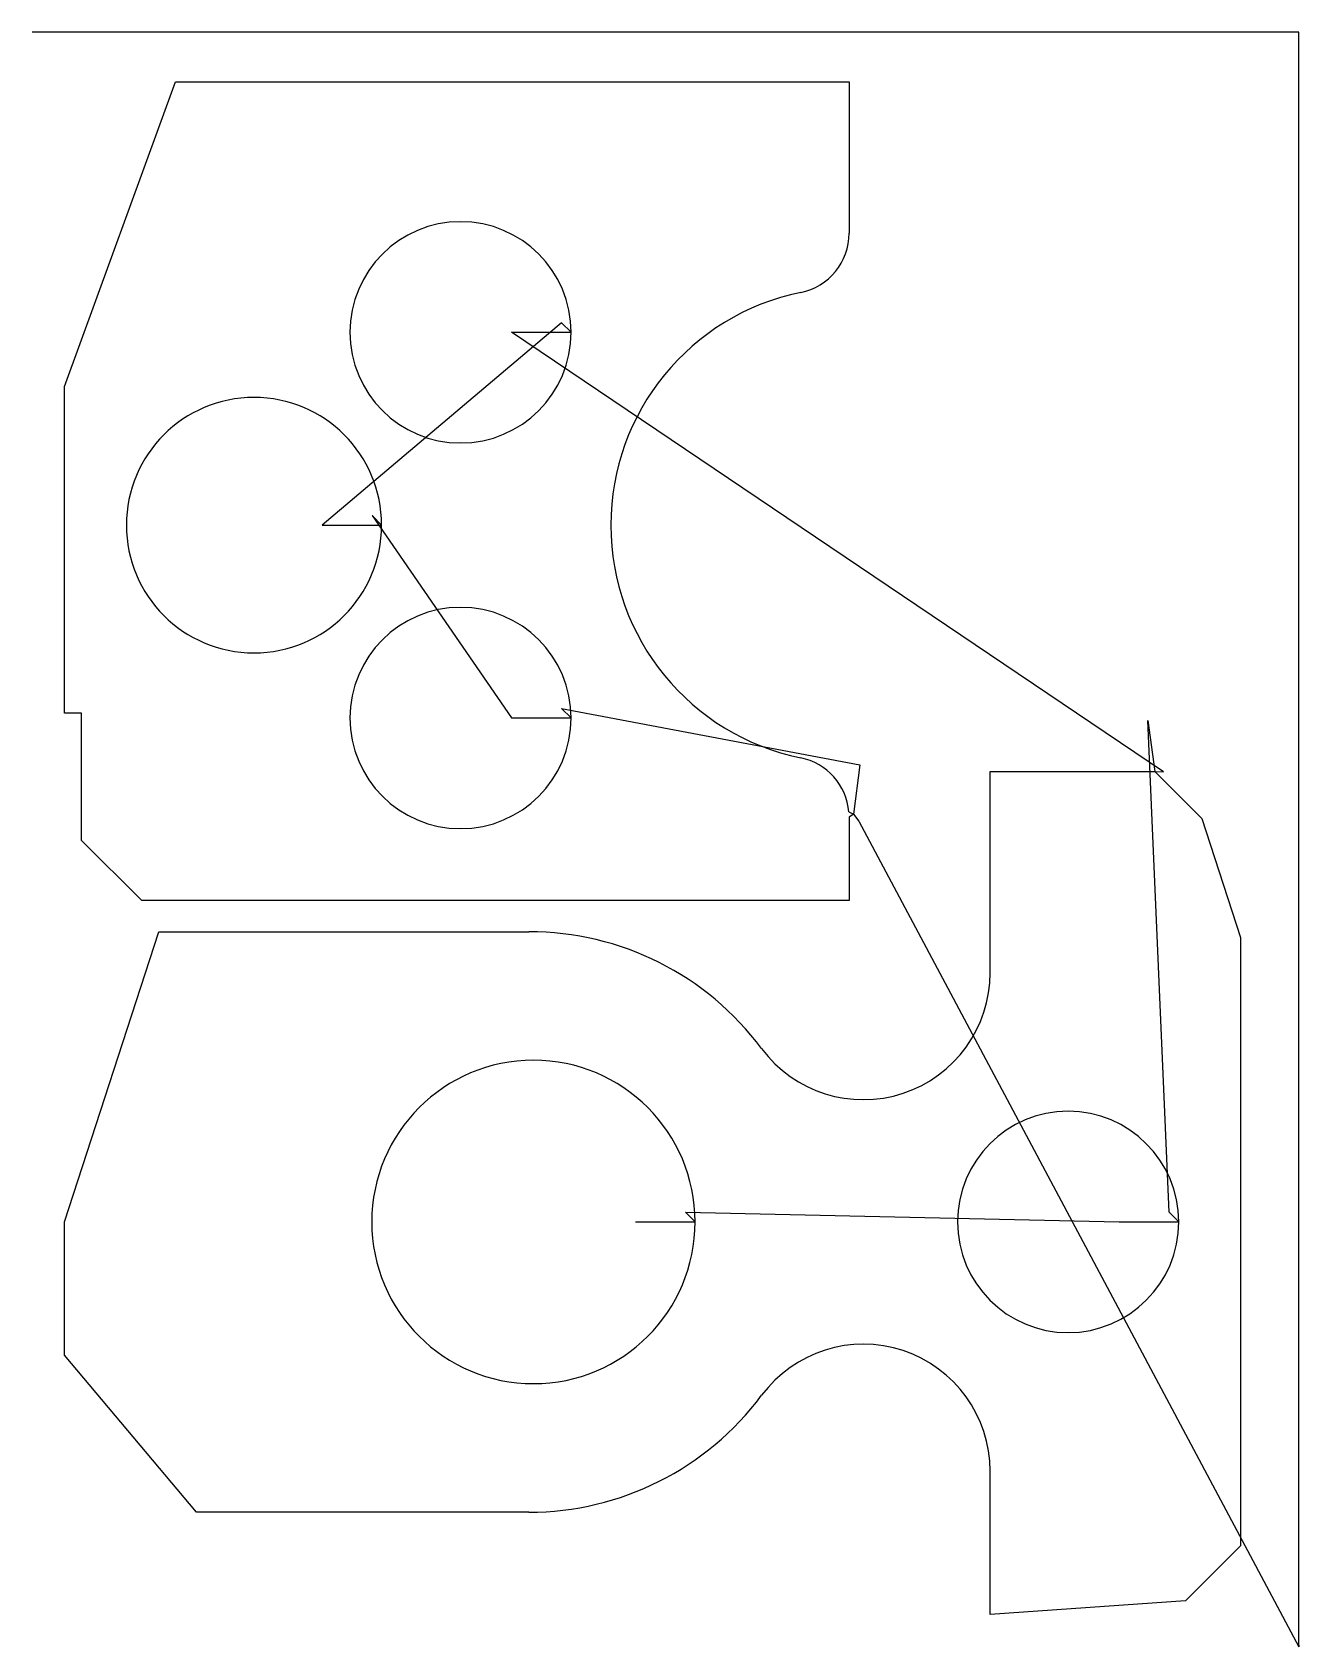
# Model space of a CAD drawing. Header units: metres. Extents: x 0 to 744, y 0 to 948.
import ezdxf

# ---------------------------------------------------------------- set-up
doc = ezdxf.new("R2010")
doc.units = ezdxf.units.M

msp = doc.modelspace()

# ---------------------------------------------------------------- linework, layer by layer
at = {"layer": 'TOOL_0'}
for p, q in [((1.001, 948.341), (0.001, 948.341)), ((744.227, 948.341), (1.001, 948.341)), ((744.227, 0.998), (744.227, 948.341)), ((19, 740.32), (84.15, 919.318)), ((84.15, 919.318), (480, 919.318)), ((480, 919.318), (480, 830.282)), ((311.048, 777.75), (170.3, 658.817)), ((316.705, 772.093), (311.048, 777.75)), ((664.808, 513.974), (281.705, 772.093)), ((281.705, 772.093), (316.705, 772.093)), ((19, 548.318), (19, 740.32)), ((205.3, 658.817), (199.643, 664.474)), ((199.643, 664.474), (281.705, 545.541)), ((170.3, 658.817), (205.3, 658.817)), ((316.705, 545.541), (311.048, 551.198)), ((311.048, 551.198), (486.289, 518.074)), ((29, 548.318), (19, 548.318)), ((29, 473.611), (29, 548.318)), ((281.705, 545.541), (316.705, 545.541)), ((668.043, 255.176), (655.511, 544.131)), ((655.511, 544.131), (659.707, 514.019)), ((486.289, 518.074), (482.533, 488.964)), ((562.85, 395.848), (562.85, 514.017)), ((562.85, 514.017), (659.707, 514.017)), ((659.707, 514.019), (687.317, 486.409)), ((659.707, 514.017), (664.808, 513.974)), ((479.872, 490.35), (482.534, 488.963)), ((482.533, 488.964), (480, 487.354)), ((480, 487.354), (480, 438.318)), ((482.534, 488.963), (485.729, 484.996)), ((485.729, 484.996), (744.227, -0.002)), ((687.317, 486.409), (710, 416.598)), ((64.293, 438.318), (29, 473.611)), ((480, 438.318), (64.293, 438.318)), ((19, 249.597), (74.373, 420.018)), ((74.373, 420.018), (291.85, 420.018)), ((710, 416.598), (710, 59.312)), ((19, 171.336), (19, 249.597)), ((354.5, 249.519), (389.5, 249.519)), ((389.5, 249.519), (383.843, 255.176)), ((383.843, 255.176), (638.7, 249.519)), ((638.7, 249.519), (673.7, 249.519)), ((673.7, 249.519), (668.043, 255.176)), ((96.464, 79.018), (19, 171.336)), ((562.85, 19), (562.85, 103.187)), ((291.849, 79.018), (96.464, 79.018)), ((710, 59.312), (677.721, 27.033)), ((677.721, 27.033), (562.85, 19)), ((744.227, -0.002), (744.227, 0.998)), ((744.227, 0.998), (744.227, -0.002)), ((744.227, -0.002), (744.227, 0.998))]:
    msp.add_line(p, q, dxfattribs=at)
for centre, radius, start, end in [((251.705, 772.093), 65, 0, 180), ((444.466, 830.31), 35.534, 281.581564, 359.954852), ((479.5, 658.818), 139.499, 101.537002, 258.46308), ((251.705, 772.093), 65, 180, 0), ((130.3, 658.817), 75, 0, 180), ((130.3, 658.817), 75, 180, 0), ((251.705, 545.541), 65, 0, 180), ((251.705, 545.541), 65, 180, 0), ((444.467, 487.326), 35.533, 4.88188, 78.419692), ((291.808, 249.435), 170.583, 36.688387, 89.985893), ((488.35, 395.849), 74.5, 216.674862, 359.999231), ((294.5, 249.519), 95, 0, 180), ((608.7, 249.519), 65, 0, 180), ((294.5, 249.519), 95, 180, 0), ((608.7, 249.519), 65, 180, 0), ((488.35, 103.187), 74.5, 0, 143.325138), ((291.808, 249.602), 170.584, 270.013771, 323.311344)]:
    msp.add_arc(centre, radius, start, end, dxfattribs=at)

doc.saveas('drawing.dxf')
